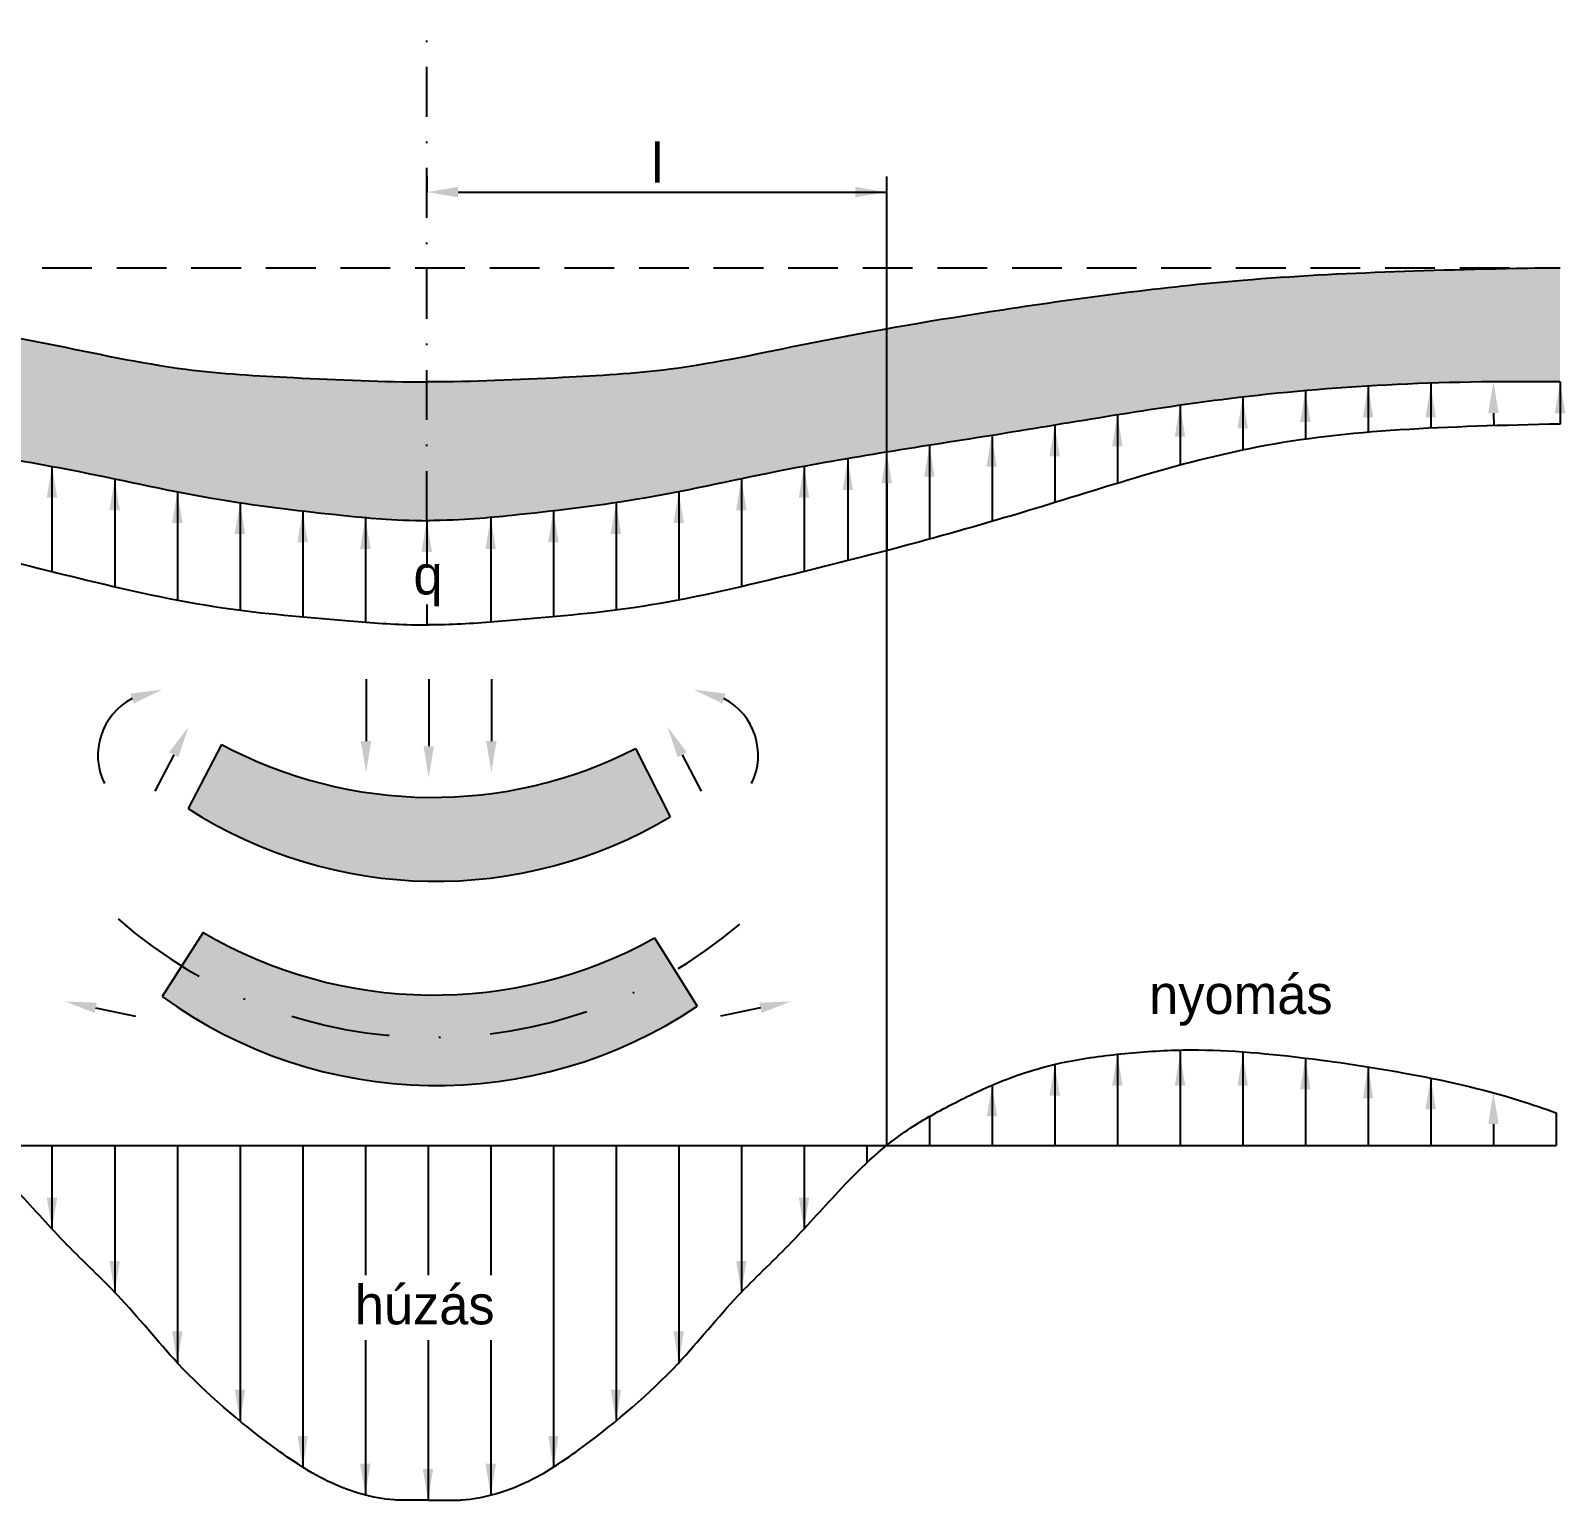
# Model space of a CAD drawing. Header units: millimetres. Extents: x 9 to 961, y -258 to 565.
# Drawn here: x 410.1 to 508, y 171.1 to 265 of the extents above; entities that cross this region are included whole.
import ezdxf

# ---------------------------------------------------------------- set-up
doc = ezdxf.new("R2010")
doc.units = ezdxf.units.MM
doc.linetypes.add('PONTVONAL', pattern=[25.4, 12.7, -6.35, 0, -6.35])
doc.linetypes.add('SZAGGATOTT', pattern=[19.049999999999997, 12.7, -6.35])
for name, color, linetype in [('Szurke_sraff', 254, 'Continuous'), ('Tengely', 1, 'PONTVONAL'), ('Text', 2, 'Continuous'), ('Vonal_025', 4, 'Continuous'), ('Vonal_035', 2, 'Continuous'), ('Vonal_050', 3, 'Continuous'), ('Vonal_sz_025', 4, 'SZAGGATOTT')]:
    doc.layers.add(name, color=color, linetype=linetype)
doc.styles.add('TextCS', font='SCHLBKI.TTF', dxfattribs={"height": 2.5})

msp = doc.modelspace()

# ---------------------------------------------------------------- hatches: boundary and pattern name
at = {"layer": 'Szurke_sraff'}
h = msp.add_hatch(color=256, dxfattribs=at)
edge = h.paths.add_edge_path()
edge.add_spline(control_points=[(435.3412911838617, 242.5259012825846), (432.5057176715703, 242.5264252441495), (427.374392371953, 242.755075545717), (419.2621709736761, 243.2100804692213), (409.995799468076, 245.2907418087431), (397.8357131963485, 247.3365712220906), (382.2310043850857, 249.4122832026343), (370.7043017298341, 249.6686981736033), (363.1666790115576, 249.8101443401212)], knot_values=[0, 0, 0, 0, 10.63475443235747, 19.26222103554514, 30.40947523968618, 46.15785216597239, 65.52810225306908, 89.35932875312437, 89.35932875312437, 89.35932875312437, 89.35932875312437], degree=3, periodic=0)
edge.add_line((363.1666790115576, 249.8101443401212), (363.1666790115576, 242.5250398542118))
edge.add_spline(control_points=[(363.1666790115576, 242.5250398542119), (363.2524559118356, 242.5259633864732), (363.3380860915369, 242.5268356002738), (363.4235710585272, 242.5276564554345)], knot_values=[0, 0, 0, 0, 0.2702574136729606, 0.2702574136729606, 0.2702574136729606, 0.2702574136729606], degree=3, periodic=0)
edge.add_spline(control_points=[(363.4235710585272, 242.5276564554345), (364.7920562890095, 242.5407971069812), (366.1233276040899, 242.540775990024), (367.4235710585273, 242.527428267043)], knot_values=[0.2702574136729606, 0.2702574136729606, 0.2702574136729606, 0.2702574136729606, 4.596670490278159, 4.596670490278159, 4.596670490278159, 4.596670490278159], degree=3, periodic=0)
edge.add_spline(control_points=[(367.4235710585273, 242.527428267043), (368.7887208143432, 242.5134142447411), (370.1196676590769, 242.4847099179386), (371.4235710585273, 242.4411245109906)], knot_values=[4.596670490278159, 4.596670490278159, 4.596670490278159, 4.596670490278159, 9.13905194578937, 9.13905194578937, 9.13905194578937, 9.13905194578937], degree=3, periodic=0)
edge.add_spline(control_points=[(371.4235710585273, 242.4411245109906), (372.7836186506701, 242.395662379519), (374.1142437547243, 242.3340100622657), (375.4235710585272, 242.2559510636703)], knot_values=[9.13905194578937, 9.13905194578937, 9.13905194578937, 9.13905194578937, 13.87702177067563, 13.87702177067563, 13.87702177067563, 13.87702177067563], degree=3, periodic=0)
edge.add_spline(control_points=[(375.4235710585272, 242.2559510636703), (376.776660717812, 242.1752830568955), (378.1070050885456, 242.0770933015419), (379.4235710585264, 241.9611428602577)], knot_values=[13.87702177067563, 13.87702177067563, 13.87702177067563, 13.87702177067563, 18.77335132665285, 18.77335132665285, 18.77335132665285, 18.77335132665285], degree=3, periodic=0)
edge.add_spline(control_points=[(379.4235710585264, 241.9611428602577), (380.768090676023, 241.8427305311237), (382.0982405886688, 241.7057953110282), (383.4235710585272, 241.5500827176605)], knot_values=[18.77335132665285, 18.77335132665285, 18.77335132665285, 18.77335132665285, 23.77364093753738, 23.77364093753738, 23.77364093753738, 23.77364093753738], degree=3, periodic=0)
edge.add_spline(control_points=[(383.4235710585272, 241.5500827176605), (383.7110490726369, 241.5163070306667), (385.0463879023409, 241.3551877058753), (386.3789327762984, 241.174920106584), (387.4235710585272, 241.0249049430288)], knot_values=[23.77364093753738, 23.77364093753738, 23.77364093753738, 23.77364093753738, 24.85825595243574, 28.8156677381734, 28.8156677381734, 28.8156677381734, 28.8156677381734], degree=3, periodic=0)
edge.add_spline(control_points=[(387.4235710585272, 241.0249049430288), (388.7586329782181, 240.8331835255337), (390.0916428705068, 240.6275367459008), (391.4235710585269, 240.4147912148496)], knot_values=[28.8156677381734, 28.8156677381734, 28.8156677381734, 28.8156677381734, 33.87329377539062, 33.87329377539062, 33.87329377539062, 33.87329377539062], degree=3, periodic=0)
edge.add_spline(control_points=[(391.4235710585269, 240.4147912148496), (392.7576645949861, 240.201699818152), (394.0906729072112, 239.9814865700443), (395.4235710584684, 239.7610114299702)], knot_values=[33.87329377539062, 33.87329377539062, 33.87329377539062, 33.87329377539062, 38.93914211974352, 38.93914211974352, 38.93914211974352, 38.93914211974352], degree=3, periodic=0)
edge.add_spline(control_points=[(395.4235710584684, 239.7610114299702), (396.657712443529, 239.5568716804434), (397.990729045299, 239.3361175449187), (399.3245385674551, 239.1214552251403), (399.4235710585269, 239.1055482234173)], knot_values=[38.93914211974352, 38.93914211974352, 38.93914211974352, 38.93914211974352, 43.62965285854973, 44.00582837433197, 44.00582837433197, 44.00582837433197, 44.00582837433197], degree=3, periodic=0)
edge.add_spline(control_points=[(399.4235710585269, 239.1055482234173), (400.7565184955585, 238.8914447817278), (402.0901837776804, 238.682880697436), (403.4235710584686, 238.4725325572982)], knot_values=[44.00582837433197, 44.00582837433197, 44.00582837433197, 44.00582837433197, 49.06903726878792, 49.06903726878792, 49.06903726878792, 49.06903726878792], degree=3, periodic=0)
edge.add_spline(control_points=[(403.4235710584686, 238.4725325572982), (404.7575149900214, 238.2620966028736), (406.0911806880769, 238.0498751027081), (407.423571058479, 237.8285354677866)], knot_values=[49.06903726878792, 49.06903726878792, 49.06903726878792, 49.06903726878792, 54.13435990704805, 54.13435990704805, 54.13435990704805, 54.13435990704805], degree=3, periodic=0)
edge.add_spline(control_points=[(407.423571058479, 237.8285354677866), (408.7585189023479, 237.6067709797169), (410.0921865179771, 237.3758533194598), (411.4235710585272, 237.1284075930101)], knot_values=[54.13435990704805, 54.13435990704805, 54.13435990704805, 54.13435990704805, 59.20940524260176, 59.20940524260176, 59.20940524260176, 59.20940524260176], degree=3, periodic=0)
edge.add_spline(control_points=[(411.4235710585272, 237.1284075930101), (412.0060309811972, 237.0201539560605), (413.3401599182176, 236.764760894961), (414.6715517125228, 236.4895020471371), (415.4235710585272, 236.3324396269894)], knot_values=[59.20940524260176, 59.20940524260176, 59.20940524260176, 59.20940524260176, 61.42965823763215, 64.29872985096033, 64.29872985096033, 64.29872985096033, 64.29872985096033], degree=3, periodic=0)
edge.add_spline(control_points=[(415.4235710585272, 236.3324396269894), (416.7481487301587, 236.0557959796079), (418.0772447686106, 235.7732976666128), (419.4235710585272, 235.5091320622549)], knot_values=[64.29872985096033, 64.29872985096033, 64.29872985096033, 64.29872985096033, 69.35220117123703, 69.35220117123703, 69.35220117123703, 69.35220117123703], degree=3, periodic=0)
edge.add_spline(control_points=[(419.4235710585272, 235.5091320622549), (420.3352362435868, 235.330252256975), (421.6600930851173, 235.0846437366869), (423.0095424479121, 234.8720730776589), (423.4235710585277, 234.8098222682512)], knot_values=[69.35220117123703, 69.35220117123703, 69.35220117123703, 69.35220117123703, 72.77416054386333, 74.2823608333698, 74.2823608333698, 74.2823608333698, 74.2823608333698], degree=3, periodic=0)
edge.add_spline(control_points=[(423.4235710585277, 234.8098222682512), (424.7564073587307, 234.6094251546984), (426.1018288051846, 234.4378100450446), (427.4235710585272, 234.2844868376963)], knot_values=[74.2823608333698, 74.2823608333698, 74.2823608333698, 74.2823608333698, 79.13754243746602, 79.13754243746602, 79.13754243746602, 79.13754243746602], degree=3, periodic=0)
edge.add_spline(control_points=[(427.4235710585272, 234.2844868376963), (428.3118344709031, 234.1814475386112), (429.6572175271042, 234.0361453439281), (430.9515952936238, 233.9027766595314), (431.4235710585274, 233.8603424795221)], knot_values=[79.13754243746602, 79.13754243746602, 79.13754243746602, 79.13754243746602, 82.40041775862156, 84.1397897459698, 84.1397897459698, 84.1397897459698, 84.1397897459698], degree=3, periodic=0)
edge.add_spline(control_points=[(431.4235710585274, 233.8603424795221), (432.5030244270187, 233.7632914825084), (433.6970175929822, 233.6868526067327), (435.3412911838617, 233.6609063543399)], knot_values=[84.1397897459698, 84.1397897459698, 84.1397897459698, 84.1397897459698, 88.11789856091369, 88.11789856091369, 88.11789856091369, 88.11789856091369], degree=3, periodic=0)
edge.add_line((435.3412911838617, 233.66090635434), (435.3412911838617, 242.5259012825846))
edge = h.paths.add_edge_path()
edge.add_spline(control_points=[(464.7014104677168, 245.9058114831508), (463.0182252524244, 245.6076913491598), (458.4155335772796, 244.7438077944013), (451.5849711433782, 243.2100804692213), (443.4453096257879, 242.7535364618118), (438.2866211488538, 242.5239849152405), (435.4235710585272, 242.5259214590519)], knot_values=[52.53927225637269, 52.53927225637269, 52.53927225637269, 52.53927225637269, 58.94985351343819, 70.09710771757923, 78.7245743207669, 89.46219079150598, 89.46219079150598, 89.46219079150598, 89.46219079150598], degree=3, periodic=0)
edge.add_line((435.3412911838617, 242.5252278747507), (435.3412911838619, 233.6609063543399))
edge.add_spline(control_points=[(435.3412911838617, 233.6609063543399), (435.3685931532522, 233.6604755356535), (435.3960192658199, 233.6600586378801), (435.4235710585277, 233.6596557978078)], knot_values=[88.11789856091369, 88.11789856091369, 88.11789856091369, 88.11789856091369, 88.18395217005784, 88.18395217005784, 88.18395217005784, 88.18395217005784], degree=3, periodic=0)
edge.add_spline(control_points=[(435.4235710585275, 233.6596557978078), (437.1104421656397, 233.6843198654441), (438.3261941504322, 233.7616800211528), (439.4235710585269, 233.860342479522)], knot_values=[84.13978974596988, 84.13978974596988, 84.13978974596988, 84.13978974596988, 88.18395217005707, 88.18395217005707, 88.18395217005707, 88.18395217005707], degree=3, periodic=0)
edge.add_spline(control_points=[(439.4235710585269, 233.860342479522), (439.8955468234305, 233.9027766595314), (441.1899245899501, 234.0361453439281), (442.5353076461512, 234.1814475386111), (443.4235710585272, 234.2844868376963)], knot_values=[79.13754243746615, 79.13754243746615, 79.13754243746615, 79.13754243746615, 80.87691442481449, 84.1397897459699, 84.1397897459699, 84.1397897459699, 84.1397897459699], degree=3, periodic=0)
edge.add_spline(control_points=[(443.4235710585272, 234.2844868376963), (444.7453133118697, 234.4378100450446), (446.0907347583232, 234.6094251546984), (447.4235710585262, 234.8098222682512)], knot_values=[74.28236083336968, 74.28236083336968, 74.28236083336968, 74.28236083336968, 79.13754243746614, 79.13754243746614, 79.13754243746614, 79.13754243746614], degree=3, periodic=0)
edge.add_spline(control_points=[(447.4235710585262, 234.8098222682512), (447.837599669142, 234.872073077659), (449.1870490319368, 235.084643736687), (450.5119058734674, 235.330252256975), (451.4235710585269, 235.5091320622549)], knot_values=[69.35220117123716, 69.35220117123716, 69.35220117123716, 69.35220117123716, 70.8604014607435, 74.2823608333697, 74.2823608333697, 74.2823608333697, 74.2823608333697], degree=3, periodic=0)
edge.add_spline(control_points=[(451.4235710585269, 235.5091320622549), (452.7698973484436, 235.7732976666129), (454.0989933868954, 236.0557959796079), (455.4235710585269, 236.3324396269894)], knot_values=[64.29872985096034, 64.29872985096034, 64.29872985096034, 64.29872985096034, 69.35220117123716, 69.35220117123716, 69.35220117123716, 69.35220117123716], degree=3, periodic=0)
edge.add_spline(control_points=[(455.4235710585269, 236.3324396269894), (456.1755904045315, 236.4895020471371), (457.5069821988366, 236.764760894961), (458.841111135857, 237.0201539560605), (459.4235710585269, 237.1284075930101)], knot_values=[59.20940524260176, 59.20940524260176, 59.20940524260176, 59.20940524260176, 62.07847685592994, 64.29872985096033, 64.29872985096033, 64.29872985096033, 64.29872985096033], degree=3, periodic=0)
edge.add_spline(control_points=[(459.4235710585269, 237.1284075930101), (460.3535617619846, 237.3012518902057), (461.284666427473, 237.4660317841091), (462.2165432645594, 237.6252607873686)], knot_values=[55.66441516802878, 55.66441516802878, 55.66441516802878, 55.66441516802878, 59.20940524260175, 59.20940524260175, 59.20940524260175, 59.20940524260175], degree=3, periodic=0)
edge.add_spline(control_points=[(462.2165432645594, 237.6252607873686), (463.0443029187581, 237.7666993760652), (463.8726718366501, 237.9037581660963), (464.7014104677168, 238.0381988020264)], knot_values=[52.51550144736886, 52.51550144736886, 52.51550144736886, 52.51550144736886, 55.6644151680288, 55.6644151680288, 55.6644151680288, 55.6644151680288], degree=3, periodic=0)
edge.add_line((464.7014104677168, 238.0381988020264), (464.7014104677168, 245.9058114831508))
edge = h.paths.add_edge_path()
edge.add_spline(control_points=[(507.6804631054968, 249.8101443401212), (500.1428403872202, 249.6686981736033), (488.6161377319686, 249.4122832026343), (474.7083840082132, 247.5622973185008), (467.1531756015772, 246.3400599209224), (464.7014104677168, 245.9058114831508)], knot_values=[0, 0, 0, 0, 23.83122650005529, 43.20147658715199, 52.53927225637269, 52.53927225637269, 52.53927225637269, 52.53927225637269], degree=3, periodic=0)
edge.add_line((464.701410467717, 245.9058114831508), (464.7014104677168, 238.0381988020264))
edge.add_spline(control_points=[(464.7014104677168, 238.0381988020264), (465.608459138704, 238.1853431435301), (466.5159506946615, 238.3293511588751), (467.423571058586, 238.4725325572982)], knot_values=[49.06903726878792, 49.06903726878792, 49.06903726878792, 49.06903726878792, 52.51550144736886, 52.51550144736886, 52.51550144736886, 52.51550144736886], degree=3, periodic=0)
edge.add_spline(control_points=[(467.423571058586, 238.4725325572982), (468.7569583393743, 238.682880697436), (470.0906236214962, 238.8914447817278), (471.4235710585275, 239.1055482234173)], knot_values=[44.00582837433186, 44.00582837433186, 44.00582837433186, 44.00582837433186, 49.06903726878792, 49.06903726878792, 49.06903726878792, 49.06903726878792], degree=3, periodic=0)
edge.add_spline(control_points=[(471.4235710585275, 239.1055482234173), (471.5226035495995, 239.1214552251403), (472.8564130717556, 239.3361175449187), (474.1894296735254, 239.5568716804432), (475.4235710585859, 239.7610114299702)], knot_values=[38.93914211974354, 38.93914211974354, 38.93914211974354, 38.93914211974354, 39.31531763552566, 44.00582837433186, 44.00582837433186, 44.00582837433186, 44.00582837433186], degree=3, periodic=0)
edge.add_spline(control_points=[(475.4235710585859, 239.7610114299702), (476.7564692098429, 239.9814865700442), (478.0894775220679, 240.2016998181519), (479.4235710585269, 240.4147912148495)], knot_values=[33.87329377539073, 33.87329377539073, 33.87329377539073, 33.87329377539073, 38.93914211974352, 38.93914211974352, 38.93914211974352, 38.93914211974352], degree=3, periodic=0)
edge.add_spline(control_points=[(479.4235710585269, 240.4147912148495), (480.7554992465472, 240.6275367459007), (482.088509138836, 240.8331835255336), (483.4235710585269, 241.0249049430287)], knot_values=[28.81566773817352, 28.81566773817352, 28.81566773817352, 28.81566773817352, 33.87329377539074, 33.87329377539074, 33.87329377539074, 33.87329377539074], degree=3, periodic=0)
edge.add_spline(control_points=[(483.4235710585269, 241.0249049430287), (484.4682093407561, 241.1749201065838), (485.8007542147134, 241.355187705875), (487.1360930444174, 241.5163070306666), (487.4235710585272, 241.5500827176603)], knot_values=[23.7736409375375, 23.7736409375375, 23.7736409375375, 23.7736409375375, 27.73105272327527, 28.81566773817352, 28.81566773817352, 28.81566773817352, 28.81566773817352], degree=3, periodic=0)
edge.add_spline(control_points=[(487.4235710585272, 241.5500827176603), (488.7489015283854, 241.7057953110281), (490.0790514410312, 241.8427305311237), (491.4235710585278, 241.9611428602576)], knot_values=[18.77335132665284, 18.77335132665284, 18.77335132665284, 18.77335132665284, 23.77364093753749, 23.77364093753749, 23.77364093753749, 23.77364093753749], degree=3, periodic=0)
edge.add_spline(control_points=[(491.4235710585278, 241.9611428602576), (492.7401370285088, 242.0770933015418), (494.0704813992425, 242.1752830568954), (495.4235710585272, 242.2559510636702)], knot_values=[13.87702177067573, 13.87702177067573, 13.87702177067573, 13.87702177067573, 18.77335132665284, 18.77335132665284, 18.77335132665284, 18.77335132665284], degree=3, periodic=0)
edge.add_spline(control_points=[(495.4235710585272, 242.2559510636702), (496.7328983623298, 242.3340100622656), (498.0635234663841, 242.395662379519), (499.4235710585269, 242.4411245109906)], knot_values=[9.13905194578936, 9.13905194578936, 9.13905194578936, 9.13905194578936, 13.87702177067573, 13.87702177067573, 13.87702177067573, 13.87702177067573], degree=3, periodic=0)
edge.add_spline(control_points=[(499.4235710585269, 242.4411245109906), (500.7274744579775, 242.4847099179385), (502.0584213027112, 242.5134142447411), (503.4235710585272, 242.5274282670428)], knot_values=[4.596670490278342, 4.596670490278342, 4.596670490278342, 4.596670490278342, 9.139051945789362, 9.139051945789362, 9.139051945789362, 9.139051945789362], degree=3, periodic=0)
edge.add_spline(control_points=[(503.4235710585272, 242.5274282670428), (504.7238145129646, 242.5407759900239), (506.0550858280451, 242.5407971069812), (507.4235710585274, 242.5276564554345)], knot_values=[0.2702574136729607, 0.2702574136729607, 0.2702574136729607, 0.2702574136729607, 4.596670490278343, 4.596670490278343, 4.596670490278343, 4.596670490278343], degree=3, periodic=0)
edge.add_spline(control_points=[(507.4235710585274, 242.5276564554345), (507.5090560255173, 242.5268356002738), (507.5946862052187, 242.5259633864732), (507.6804631054968, 242.5250398542119)], knot_values=[0, 0, 0, 0, 0.2702574136729606, 0.2702574136729606, 0.2702574136729606, 0.2702574136729606], degree=3, periodic=0)
edge.add_line((507.6804631054965, 242.5250398542118), (507.6804631054967, 249.810144340121))
h = msp.add_hatch(color=256, dxfattribs=at)
h.paths.add_polyline_path([(450.8858557578696, 214.7491352626835), (448.6637165140453, 219.1054528050706, -0.245706115526999), (422.2489588784522, 219.3721668642742), (420.1131098184096, 215.2825615673999, 0.2846193708158345)])
h.paths.add_polyline_path([(421.0626842271049, 207.3686167718924), (419.6919886601543, 205.2276869030234, 0.2798868636147667), (451.1791376501117, 204.9302441095015), (449.878780393743, 207.0129992354147, -0.2652358056576213)])
h.paths.add_polyline_path([(419.6919886601543, 205.2276869030234), (418.4453081011503, 203.2804597359817, 0.3147636129050116), (452.5977213573857, 202.6581281403003), (451.1791376501117, 204.9302441095015, -0.2798868636147667)])

# ---------------------------------------------------------------- linework, layer by layer
at = {"layer": 'Tengely', "ltscale": 0.25}
msp.add_line((435.3412911838617, 233.6584997504498), (435.3412911838617, 264.9521730875225), dxfattribs=at)
at = {"layer": 'Tengely', "ltscale": 0.5}
msp.add_arc((435.6804318460563, 231.0006456477963), 30.32945297839347, 228.6452787078686, 310.3842313204004, dxfattribs=at)
at = {"layer": 'Vonal_025'}
for p, q in [((435.3412911838617, 254.6444030016361), (435.3412911838617, 255.6444030016362)), ((435.3412911838617, 255.6444030016362), (435.3412911838617, 254.6444030016361)), ((464.7014104677168, 254.6444030016361), (464.7014104677168, 255.6444030016361)), ((435.3412911838617, 253.6444030016361), (435.3412911838617, 254.6444030016361)), ((437.3412911838617, 254.6444030016361), (464.7014104677168, 254.6444030016361)), ((464.7014104677168, 253.6444030016361), (464.7014104677168, 254.6444030016361)), ((491.4235710585272, 241.9611428602583), (491.4235710585272, 238.8609571513089)), ((495.4235710585272, 242.2559510636703), (495.4235710585272, 239.3028802412023)), ((499.4235710585272, 242.4411245109906), (499.4235710585272, 239.5667709755406)), ((507.6804631054968, 242.5250398542119), (507.6804631054968, 239.8306772811483)), ((483.4235710585272, 241.0249049430288), (483.4235710585272, 237.1998276413054)), ((487.4235710585272, 241.5500827176605), (487.4235710585272, 238.1670722381056)), ((479.4235710585272, 240.4147912148496), (479.4235710585272, 236.0464640548987)), ((503.4235710585272, 240.5274282670429), (503.4477943473175, 239.7224721743221)), ((471.4235710585272, 239.1055482234173), (471.4235710585272, 233.6122302298634)), ((475.4235710585272, 239.7610114299604), (475.4235710585272, 234.8147504303394)), ((467.4235710585272, 238.472532557289), (467.4235710585272, 232.4826462436644)), ((411.4235710585272, 237.12840759301), (411.4235710585272, 230.4083182580305)), ((459.4235710585272, 237.12840759301), (459.4235710585272, 230.4083182580305)), ((462.2165432645594, 237.6252607873686), (462.2165432645594, 231.1078215839641)), ((415.4235710585272, 236.3324396269894), (415.4235710585272, 229.4483180758937)), ((455.4235710585272, 236.3324396269894), (455.4235710585272, 229.4483180758937)), ((419.4235710585272, 235.5091320622549), (419.4235710585272, 228.5934864888281)), ((451.4235710585272, 235.5091320622549), (451.4235710585272, 228.5934864888281)), ((464.7014104677168, 236.0381988020264), (464.7014104677168, 231.7515466003255)), ((423.4235710585272, 234.8098222682493), (423.4235710585272, 227.9466538278331)), ((427.4235710585272, 234.2844868376962), (427.4235710585272, 227.5216000835319)), ((443.4235710585272, 234.2844868376962), (443.4235710585272, 227.5216000835319)), ((447.4235710585272, 234.8098222682493), (447.4235710585272, 227.9466538278331)), ((431.4235710585272, 233.8603424795221), (431.4235710585272, 227.1830425330186)), ((435.3412911838617, 233.6584997504465), (435.3412911838617, 230.6586451776703)), ((435.3412911838617, 233.6584997504465), (435.3412911838617, 230.6586451776703)), ((439.4235710585272, 233.8603424795221), (439.4235710585272, 227.1830425330186)), ((435.3412911838617, 228.3061067212951), (435.3412911838617, 227.0100989376514)), ((435.3412911838617, 228.3061067212951), (435.3412911838617, 227.0100989376514)), ((431.4694480042333, 223.5362366587264), (431.4694480042333, 219.5887972486526)), ((435.4694480042335, 223.5362366587264), (435.4694480042335, 219.2536939840253)), ((439.4694480042333, 223.5362366587264), (439.4694480042335, 219.5887972486526)), ((419.1957505976882, 218.7104122312909), (417.9857633086227, 216.3935956925723)), ((451.6513915193661, 218.7104122312909), (452.8613788084316, 216.3935956925723)), ((414.2055469559489, 202.5522551655731), (416.7636736155822, 202.015882061239)), ((456.6415951611054, 202.5522551655731), (454.0834685014721, 202.015882061239)), ((483.4235710585272, 199.8574003641637), (483.4235710585272, 193.764366080421)), ((475.4235710585272, 198.9400513220926), (475.4235710585272, 193.764366080421)), ((479.4235710585272, 199.5892147962751), (479.4235710585272, 193.764366080421)), ((487.4235710585272, 199.7447026170217), (487.4235710585269, 193.764366080421)), ((491.4235710585272, 199.3452073690552), (491.4235710585269, 193.764366080421)), ((495.4235710585272, 198.7823670125624), (495.4235710585272, 193.764366080421)), ((499.4235710585272, 198.0638574527237), (499.4235710585272, 193.764366080421)), ((471.4235710585272, 197.6143522663849), (471.4235710585269, 193.764366080421)), ((467.4235710585272, 195.6096295136904), (467.4235710585272, 193.764366080421)), ((503.4235710585272, 195.1254156670021), (503.4235710585272, 193.7643660804211)), ((507.4235710585029, 195.8510615925756), (507.4235710585269, 193.7643660804211)), ((411.4235710585269, 193.7643660804211), (411.4235710585269, 188.4340460978653)), ((415.4235710585272, 193.764366080421), (415.4235710585272, 184.3923660314489)), ((419.4235710585269, 193.764366080421), (419.4235710585269, 179.88749484583)), ((423.4235710585269, 193.764366080421), (423.4235710585269, 176.1642738271028)), ((427.4235710585268, 193.764366080421), (427.4235710585269, 173.219354519377)), ((431.4235710585269, 193.764366080421), (431.4235710585269, 185.477404186629)), ((435.4235710585272, 193.764366080421), (435.4235710585272, 185.477404186629)), ((439.4235710585272, 193.764366080421), (439.4235710585272, 185.477404186629)), ((443.4235710585274, 193.764366080421), (443.4235710585272, 173.219354519377)), ((447.4235710585272, 193.764366080421), (447.4235710585272, 176.1642738271028)), ((451.4235710585272, 193.764366080421), (451.4235710585272, 179.88749484583)), ((455.4235710585269, 193.764366080421), (455.4235710585269, 184.3923660314489)), ((459.4235710585272, 193.7643660804211), (459.4235710585272, 188.4340460978653)), ((463.4235710585272, 193.764366080421), (463.4235710585272, 192.6438812095345)), ((431.4235710585269, 181.322113994124), (431.4235710585269, 171.4377989798663)), ((435.4235710585272, 181.322113994124), (435.4235710585272, 171.1026957152391)), ((439.4235710585272, 181.322113994124), (439.4235710585272, 171.4377989798663))]:
    msp.add_line(p, q, dxfattribs=at)
at = {"layer": 'Vonal_025', "ltscale": 0.1}
msp.add_line((464.7014104677168, 193.7643660804211), (464.7014104677168, 254.6444030016361), dxfattribs=at)
at = {"layer": 'Vonal_025'}
for centre, radius, start, end in [((418.4465550915927, 218.6804812371948), 4.095189194127605, 117.8010004102772, 206.1349362838047), ((452.400587025461, 218.6804812371946), 4.095189194128015, 333.8650637162025, 62.19899958971553)]:
    msp.add_arc(centre, radius, start, end, dxfattribs=at)
for points, knots in [([(363.1666790115576, 239.8306772811483), (370.5202379806933, 239.6614994409214), (381.6843865665525, 239.3514721669081), (397.5533048647582, 233.9718803844821), (410.7803429032423, 230.495275610339), (421.8086659619245, 227.9629528483836), (428.9358766482858, 227.3977957764001), (433.3330313030486, 227.0159914089228), (435.117249118608, 227.0077938556255), (435.5058509331924, 227.0120693827361)], [0, 0, 0, 0, 22.70506808625466, 41.60822927886295, 62.38980746883543, 74.09825026669901, 83.93202154100166, 89.17098562729157, 90.6294835233636, 90.6294835233636, 90.6294835233636, 90.6294835233636]), ([(507.6804631054968, 239.8306772811483), (500.326904136361, 239.6614994409214), (489.1627555505017, 239.3514721669081), (473.2938372522962, 233.9718803844821), (460.066799213812, 230.495275610339), (449.0384761551298, 227.9629528483836), (441.9112654687685, 227.3977957764001), (437.5141108140057, 227.0159914089228), (435.7298929984463, 227.0077938556255), (435.3412911838619, 227.0120693827361)], [0, 0, 0, 0, 22.70506808625466, 41.60822927886295, 62.38980746883543, 74.09825026669901, 83.93202154100166, 89.17098562729157, 90.6294835233636, 90.6294835233636, 90.6294835233636, 90.6294835233636]), ([(435.4235710585269, 171.1026957152392), (433.5541280279216, 171.1084197477013), (432.0256666917079, 171.1981445327369), (429.0675626820946, 172.0448560543678), (424.4794319742296, 175.1840619296466), (419.8171731984648, 179.1337369010288), (416.0096335320944, 183.9732385282909), (412.3211529364511, 187.3630677505828), (409.0546617607725, 191.1097348101821), (405.7696877227191, 194.3208693361767), (402.1190766128663, 196.3503269300185), (398.8430105595344, 197.9594262127867), (395.1511036010761, 199.1207508041851), (391.1670701535877, 199.6585964630307), (386.0100039014511, 200.0178307854916), (379.9812217611762, 199.4826615918291), (372.7963372650127, 198.4126691405041), (367.374164275082, 197.2199999584587), (364.179318180191, 196.1216599248184), (363.4235710585509, 195.8510615925755)], [101.6599999844461, 101.6599999844461, 101.6599999844461, 101.6599999844461, 102.2322965940028, 107.3959516622765, 112.8987776045357, 122.977941290052, 130.185471814811, 135.9114889845799, 141.7150123238554, 148.8541656437625, 152.9497731989727, 157.3156014873369, 162.5373525442801, 167.3688481023784, 172.3627895065765, 181.8978045707265, 189.9663403836017, 199.6277804660043, 202.63744774707, 202.63744774707, 202.63744774707, 202.63744774707]), ([(435.4235710585272, 171.1026957152392), (437.2930140891325, 171.1084197477013), (438.8214754253462, 171.1981445327369), (441.7795794349595, 172.0448560543678), (446.3677101428245, 175.1840619296466), (451.0299689185892, 179.1337369010288), (454.8375085849597, 183.9732385282909), (458.525989180603, 187.3630677505828), (461.7924803562815, 191.1097348101821), (465.0774543943349, 194.3208693361767), (468.728065504188, 196.3503269300185), (472.0041315575197, 197.9594262127867), (475.696038515978, 199.1207508041851), (479.6800719634664, 199.6585964630307), (484.8371382156031, 200.0178307854916), (490.8659203558778, 199.4826615918291), (498.0508048520414, 198.4126691405041), (503.4729778419721, 197.2199999584587), (506.667823936863, 196.1216599248185), (507.4235710585029, 195.8510615925757)], [101.6599999844461, 101.6599999844461, 101.6599999844461, 101.6599999844461, 102.2322965940028, 107.3959516622765, 112.8987776045357, 122.977941290052, 130.185471814811, 135.9114889845799, 141.7150123238554, 148.8541656437625, 152.9497731989727, 157.3156014873369, 162.5373525442801, 167.3688481023784, 172.3627895065765, 181.8978045707265, 189.9663403836017, 199.6277804660043, 202.6374477470698, 202.6374477470698, 202.6374477470698, 202.6374477470698])]:
    msp.add_open_spline(points, degree=3, knots=knots, dxfattribs=at)
for points in [[(437.3412911838617, 254.9777363349696), (437.3412911838617, 254.3110696683029), (435.3412911838617, 254.6444030016361)], [(462.7014104677168, 254.9777363349696), (462.7014104677168, 254.3110696683028), (464.7014104677168, 254.6444030016361)], [(491.0902377251939, 239.9611428602583), (491.7569043918604, 239.9611428602583), (491.4235710585272, 241.9611428602583)], [(495.0902377251939, 240.2559510636702), (495.7569043918604, 240.2559510636702), (495.4235710585272, 242.2559510636703)], [(499.0902377251939, 240.2559510636702), (499.7569043918604, 240.2559510636702), (499.4235710585272, 242.2559510636703)], [(503.0902377251939, 240.5274282670429), (503.7569043918604, 240.5274282670429), (503.4235710585272, 242.5274282670429)], [(507.3471297721635, 240.5250398542119), (508.01379643883, 240.5250398542119), (507.6804631054968, 242.5250398542119)], [(483.0902377251939, 239.0249049430288), (483.7569043918604, 239.0249049430288), (483.4235710585272, 241.0249049430288)], [(487.0902377251939, 239.5500827176604), (487.7569043918604, 239.5500827176604), (487.4235710585272, 241.5500827176605)], [(479.0902377251939, 238.4147912148496), (479.7569043918604, 238.4147912148496), (479.4235710585272, 240.4147912148496)], [(471.0659546103055, 237.1016483945639), (471.7326212769719, 237.1016483945639), (471.3992879436388, 239.1016483945639)], [(475.0902377251939, 237.7610114299604), (475.7569043918604, 237.7610114299604), (475.4235710585272, 239.7610114299604)], [(464.3680771343836, 236.0381988020264), (465.03474380105, 236.0381988020264), (464.7014104677168, 238.0381988020264)], [(467.0902377251939, 236.472532557289), (467.7569043918604, 236.472532557289), (467.4235710585272, 238.472532557289)], [(411.7569043918604, 235.12840759301), (411.0902377251939, 235.12840759301), (411.4235710585272, 237.12840759301)], [(459.0902377251939, 235.12840759301), (459.7569043918604, 235.12840759301), (459.4235710585272, 237.12840759301)], [(461.8832099312261, 235.6252607873686), (462.5498765978925, 235.6252607873686), (462.2165432645594, 237.6252607873686)], [(415.7569043918604, 234.3324396269894), (415.0902377251939, 234.3324396269894), (415.4235710585272, 236.3324396269894)], [(455.0902377251939, 234.3324396269894), (455.7569043918604, 234.3324396269894), (455.4235710585272, 236.3324396269894)], [(419.7569043918604, 233.5091320622549), (419.0902377251939, 233.5091320622549), (419.4235710585272, 235.5091320622549)], [(451.0902377251939, 233.5091320622549), (451.7569043918604, 233.5091320622549), (451.4235710585272, 235.5091320622549)], [(423.7569043918604, 232.8098222682493), (423.0902377251939, 232.8098222682493), (423.4235710585272, 234.8098222682493)], [(427.7569043918604, 232.2844868376962), (427.0902377251939, 232.2844868376962), (427.4235710585272, 234.2844868376962)], [(443.0902377251939, 232.2844868376962), (443.7569043918604, 232.2844868376962), (443.4235710585272, 234.2844868376962)], [(447.0902377251939, 232.8098222682493), (447.7569043918604, 232.8098222682493), (447.4235710585272, 234.8098222682493)], [(431.7569043918604, 231.8603424795221), (431.0902377251939, 231.8603424795221), (431.4235710585272, 233.8603424795221)], [(435.007957850529, 231.6584997504465), (435.6746245171955, 231.6584997504465), (435.3412911838623, 233.6584997504465)], [(435.6746245171944, 231.6584997504465), (435.007957850528, 231.6584997504465), (435.3412911838611, 233.6584997504465)], [(439.0902377251939, 231.8603424795221), (439.7569043918604, 231.8603424795221), (439.4235710585272, 233.8603424795221)], [(416.6317986466078, 221.9835391099595), (416.4413019756419, 222.6224095684996), (418.4531616867455, 222.874464352127)], [(454.2153434704466, 221.9835391099595), (454.4058401414125, 222.6224095684996), (452.3939804303088, 222.874464352127)], [(419.491215390714, 218.5561019361281), (418.9002858046624, 218.8647225264536), (420.1216123686652, 220.4832009894466)], [(451.3559267263403, 218.5561019361281), (451.9468563123919, 218.8647225264536), (450.7255297483891, 220.4832009894466)], [(431.1361146709002, 219.5887972486526), (431.8027813375666, 219.5887972486526), (431.4694480042333, 217.5887972486526)], [(439.8027813375668, 219.5887972486526), (439.1361146709003, 219.5887972486526), (439.4694480042335, 217.5887972486526)], [(435.8027813375668, 219.2536939840253), (435.1361146709003, 219.2536939840253), (435.4694480042335, 217.2536939840253)], [(414.1371430208043, 202.2260159699393), (414.2739508910936, 202.8784943612069), (412.2481117821457, 202.9626787764412)], [(456.70999909625, 202.2260159699393), (456.5731912259607, 202.8784943612069), (458.5990303349087, 202.9626787764412)], [(475.0902377251939, 196.9400513220926), (475.7569043918604, 196.9400513220926), (475.4235710585272, 198.9400513220926)], [(479.0902377251939, 197.5892147962751), (479.7569043918604, 197.5892147962751), (479.4235710585272, 199.5892147962751)], [(483.0902377251939, 197.5892147962751), (483.7569043918604, 197.5892147962751), (483.4235710585272, 199.5892147962751)], [(487.0902377251939, 197.5892147962751), (487.7569043918604, 197.5892147962751), (487.4235710585272, 199.5892147962751)], [(491.0902377251939, 197.3452073690553), (491.7569043918604, 197.3452073690553), (491.4235710585272, 199.3452073690553)], [(495.0902377251939, 196.7823670125624), (495.7569043918604, 196.7823670125624), (495.4235710585272, 198.7823670125624)], [(499.0902377251939, 196.0638574527237), (499.7569043918604, 196.0638574527237), (499.4235710585272, 198.0638574527237)], [(471.0902377251939, 195.6143522663849), (471.7569043918604, 195.6143522663849), (471.4235710585272, 197.6143522663849)], [(503.0902377251939, 195.1254156670021), (503.7569043918604, 195.1254156670021), (503.4235710585272, 197.1254156670021)], [(411.0902377251938, 190.4340460978653), (411.7569043918602, 190.4340460978653), (411.4235710585269, 188.4340460978653)], [(459.7569043918604, 190.4340460978653), (459.0902377251939, 190.4340460978653), (459.4235710585272, 188.4340460978653)], [(415.0902377251939, 186.3923660314489), (415.7569043918604, 186.3923660314489), (415.4235710585272, 184.3923660314489)], [(455.7569043918602, 186.3923660314489), (455.0902377251938, 186.3923660314489), (455.4235710585269, 184.3923660314489)], [(419.0902377251938, 181.88749484583), (419.7569043918602, 181.88749484583), (419.4235710585269, 179.88749484583)], [(451.7569043918604, 181.88749484583), (451.0902377251939, 181.88749484583), (451.4235710585272, 179.88749484583)], [(423.0902377251938, 178.1642738271028), (423.7569043918602, 178.1642738271028), (423.4235710585269, 176.1642738271028)], [(447.7569043918604, 178.1642738271028), (447.0902377251939, 178.1642738271028), (447.4235710585272, 176.1642738271028)], [(427.0902377251938, 175.219354519377), (427.7569043918602, 175.219354519377), (427.4235710585269, 173.219354519377)], [(443.7569043918604, 175.219354519377), (443.0902377251939, 175.219354519377), (443.4235710585272, 173.219354519377)], [(431.0902377251938, 173.4377989798663), (431.7569043918602, 173.4377989798663), (431.4235710585269, 171.4377989798663)], [(439.7569043918604, 173.4377989798663), (439.0902377251939, 173.4377989798663), (439.4235710585272, 171.4377989798663)], [(435.7569043918604, 173.1026957152391), (435.0902377251939, 173.1026957152391), (435.4235710585272, 171.1026957152391)]]:
    msp.add_solid(points, dxfattribs=at)
at = {"layer": 'Vonal_035'}
msp.add_line((363.4235710585269, 193.764366080421), (507.4235710585269, 193.7643660804211), dxfattribs=at)
at = {"layer": 'Vonal_050'}
for p, q in [((422.2489588784522, 219.3721668642742), (420.1131098184096, 215.2825615673999)), ((448.6637165140453, 219.1054528050706), (450.8858557578696, 214.7491352626835)), ((421.0626842271049, 207.3686167718924), (418.4453081011503, 203.2804597359817)), ((449.878780393743, 207.0129992354147), (452.5977213573857, 202.6581281403003))]:
    msp.add_line(p, q, dxfattribs=at)
for centre, radius, start, end in [((435.7113294494242, 244.492616774273), 28.50039341958161, 241.8125730569532, 297.0304168474843), ((435.9300704936352, 239.8559546278652), 29.22375560234776, 237.2321533958318, 300.781672516867), ((435.7823416634417, 232.4408706746873), 29.07380661023454, 239.5832515491355, 299.0026533870068), ((435.966827787518, 227.4072554674803), 29.81787927383891, 234.011851044425, 303.9002714284746)]:
    msp.add_arc(centre, radius, start, end, dxfattribs=at)
for points, knots in [([(363.1666790115576, 249.8101443401212), (370.7043017298341, 249.6686981736033), (382.2310043850857, 249.4122832026343), (397.8357131963485, 247.3365712220906), (409.995799468076, 245.2907418087431), (419.2621709736761, 243.2100804692213), (427.4018324912664, 242.7535364618118), (432.5605209682005, 242.5239849152405), (435.4235710585272, 242.5259214590519)], [0, 0, 0, 0, 23.83122650005529, 43.20147658715199, 58.94985351343819, 70.09710771757923, 78.7245743207669, 89.46219079150598, 89.46219079150598, 89.46219079150598, 89.46219079150598]), ([(507.6804631054968, 249.8101443401212), (500.1428403872202, 249.6686981736033), (488.6161377319686, 249.4122832026343), (473.0114289207058, 247.3365712220906), (460.8513426489783, 245.2907418087431), (451.5849711433782, 243.2100804692213), (443.4453096257879, 242.7535364618118), (438.2866211488538, 242.5239849152405), (435.4235710585272, 242.5259214590519)], [0, 0, 0, 0, 23.83122650005529, 43.20147658715199, 58.94985351343819, 70.09710771757923, 78.7245743207669, 89.46219079150598, 89.46219079150598, 89.46219079150598, 89.46219079150598]), ([(363.1666790115576, 242.5250398542119), (371.0564316475278, 242.6099862799833), (382.7253772761158, 241.9970511495482), (398.8604570694524, 239.1153165471131), (411.5001474797982, 237.2833614225748), (421.6080409606597, 234.9343941981322), (429.1692449176578, 234.0739588378059), (433.043972981112, 233.6916919139609), (435.5058509331926, 233.6584997504432)], [0, 0, 0, 0, 24.85825595243574, 43.62965285854973, 61.42965823763215, 72.77416054386333, 82.40041775862156, 88.24940861589647, 88.24940861589647, 88.24940861589647, 88.24940861589647]), ([(507.6804631054968, 242.5250398542119), (499.7907104695265, 242.6099862799833), (488.1217648409386, 241.9970511495482), (471.9866850476019, 239.1153165471131), (459.3469946372561, 237.2833614225748), (449.2391011563947, 234.9343941981322), (441.6778971993965, 234.0739588378059), (437.8031691359423, 233.6916919139609), (435.3412911838617, 233.6584997504432)], [0, 0, 0, 0, 24.85825595243574, 43.62965285854973, 61.42965823763215, 72.77416054386333, 82.40041775862156, 88.24940861589647, 88.24940861589647, 88.24940861589647, 88.24940861589647])]:
    msp.add_open_spline(points, degree=3, knots=knots, dxfattribs=at)
at = {"layer": 'Vonal_sz_025', "ltscale": 0.25}
msp.add_line((363.1666790115576, 249.8101443401212), (507.6804631054968, 249.8101443401212), dxfattribs=at)

# ---------------------------------------------------------------- texts
at = {"layer": 'Text', "insert": (450.062490763122, 256.4985542834274), "char_height": 2.5, "attachment_point": 5, "style": 'TextCS'}
msp.add_mtext('l', dxfattribs=at)
at = {"layer": 'Text', "insert": (435.4235709544883, 231.4498335651007), "char_height": 2.5, "width": 7.999999791922398, "attachment_point": 2, "rotation": 6.8994902148454245e-06, "style": 'TextCS'}
msp.add_mtext('q', dxfattribs=at)
at = {"layer": 'Text', "char_height": 2.5, "attachment_point": 1, "style": 'TextCS'}
for s, insert, width in [('nyomás', (481.4541857668434, 204.6593536882866), 15.86457971014493), ('{\\W3.58049; }húzás', (427.4235710585269, 184.8402568324726), 16.00000000000041)]:
    msp.add_mtext(s, dxfattribs=dict(at, insert=insert, width=width))

doc.saveas('drawing.dxf')
